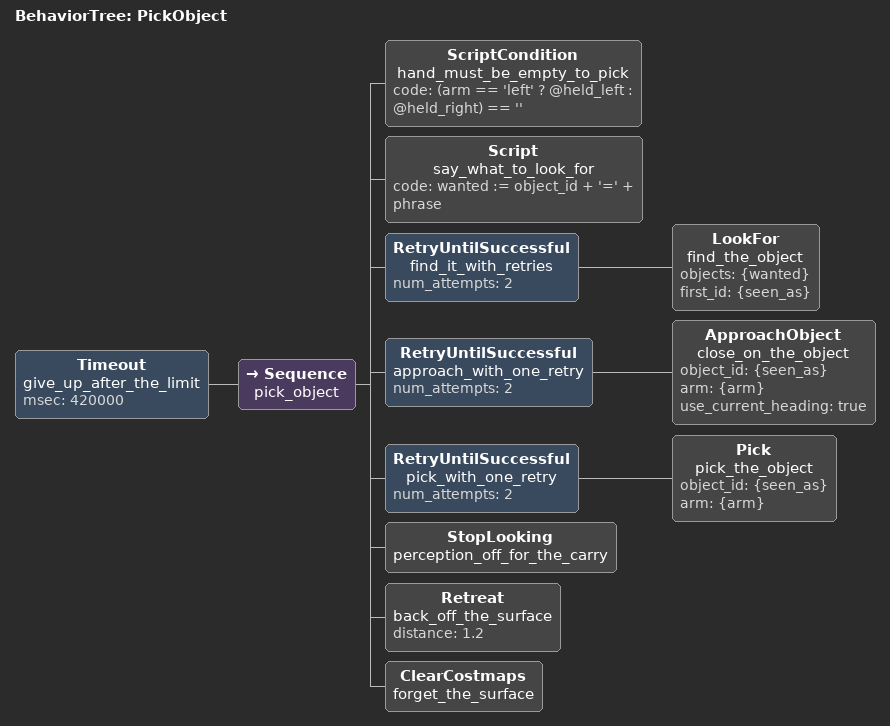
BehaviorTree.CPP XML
<?xml version="1.0"?>
<root BTCPP_format="4">
  <BehaviorTree ID="PickObject">
    <Timeout name="give_up_after_the_limit" msec="420000">
      <Sequence name="pick_object">
        <ScriptCondition name="hand_must_be_empty_to_pick"
                         code="(arm == 'left' ? @held_left : @held_right) == ''"/>
        <Script name="say_what_to_look_for" code="wanted := object_id + '=' + phrase"/>
        <RetryUntilSuccessful name="find_it_with_retries" num_attempts="2">
          <LookFor name="find_the_object" objects="{wanted}" first_id="{seen_as}"/>
        </RetryUntilSuccessful>
        <RetryUntilSuccessful name="approach_with_one_retry" num_attempts="2">
          <ApproachObject name="close_on_the_object" object_id="{seen_as}" arm="{arm}"
                          use_current_heading="true"/>
        </RetryUntilSuccessful>
        <RetryUntilSuccessful name="pick_with_one_retry" num_attempts="2">
          <Pick name="pick_the_object" object_id="{seen_as}" arm="{arm}"/>
        </RetryUntilSuccessful>
        <StopLooking name="perception_off_for_the_carry"/>
        <Retreat name="back_off_the_surface" distance="1.2"/>
        <ClearCostmaps name="forget_the_surface"/>
      </Sequence>
    </Timeout>
  </BehaviorTree>

</root>
